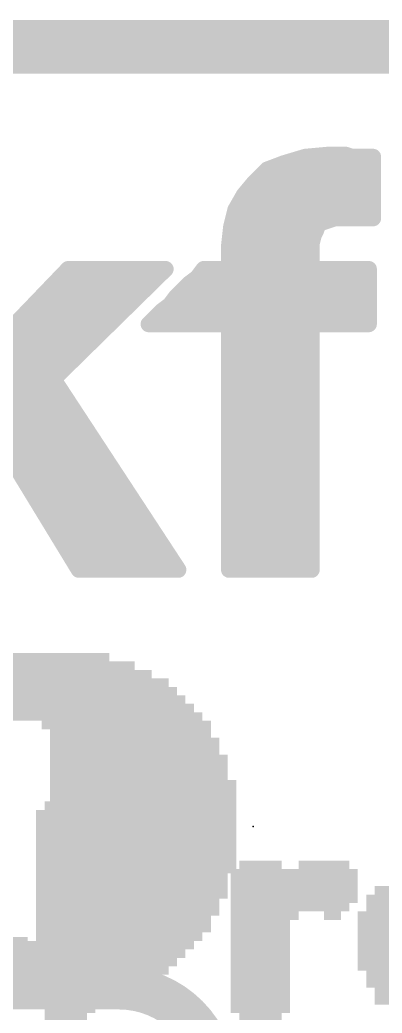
# Model space of a CAD drawing. Extents: x -33 to 53.6, y -18.3 to 32.5.
# Drawn here: x 13.502 to 15.214, y 20.836 to 25.527 of the extents above; entities that cross this region are included whole.
import ezdxf

# ---------------------------------------------------------------- set-up
doc = ezdxf.new("R2010")
doc.units = 0
for name, color, linetype in [('1', 12, 'CONTINUOUS'), ('16', 132, 'CONTINUOUS'), ('20', 31, 'CONTINUOUS'), ('21', 41, 'CONTINUOUS'), ('22', 40, 'CONTINUOUS'), ('24', 53, 'CONTINUOUS')]:
    doc.layers.add(name, color=color, linetype=linetype)

# ---------------------------------------------------------------- blocks, each defined once
blk = doc.blocks.new('RECT')
blk.add_solid([(-0.5, -0.5), (0.5, -0.5), (-0.5, 0.5), (0.5, 0.5)])

msp = doc.modelspace()

# ---------------------------------------------------------------- linework, layer by layer
at = {"layer": '1', "const_width": 0.254}
msp.add_lwpolyline([(0, 25.4), (25.4, 25.4)], dxfattribs=at)
at = {"layer": '16', "const_width": 0.254}
msp.add_lwpolyline([(0, 25.4), (25.4, 25.4)], dxfattribs=at)
at = {"layer": '20', "const_width": 0.2032}
msp.add_lwpolyline([(25.4, 25.4), (0, 25.4)], dxfattribs=at)
at = {"layer": '21', "const_width": 0.0762}
for points in [[(14.751, 24.85), (14.851, 24.88)], [(14.851, 24.88), (14.961, 24.89)], [(14.961, 24.89), (15.041, 24.89)], [(15.041, 24.89), (15.071, 24.88)], [(15.071, 24.88), (15.171, 24.88)], [(15.171, 24.88), (15.171, 24.59)], [(14.671, 24.82), (14.751, 24.85)], [(14.7275, 24.8412), (15.171, 24.8412)], [(14.611, 24.76), (14.671, 24.82)], [(14.561, 24.7), (14.611, 24.76)], [(14.616, 24.765), (15.171, 24.765)], [(14.521, 24.63), (14.561, 24.7)], [(14.5546, 24.6888), (15.171, 24.6888)], [(14.501, 24.55), (14.521, 24.63)], [(14.5167, 24.6126), (15.171, 24.6126)], [(14.991, 24.59), (14.931, 24.57)], [(15.171, 24.59), (14.991, 24.59)], [(14.491, 24.46), (14.501, 24.55)], [(14.911, 24.56), (14.901, 24.53)], [(14.931, 24.57), (14.911, 24.56)], [(14.4995, 24.5364), (14.9031, 24.5364)], [(14.891, 24.51), (14.881, 24.47)], [(14.901, 24.53), (14.891, 24.51)], [(14.491, 24.4602), (14.881, 24.4602)], [(14.491, 24.35), (14.491, 24.46)], [(14.881, 24.47), (14.881, 24.35)], [(14.491, 24.384), (14.881, 24.384)], [(13.241, 23.84), (13.731, 24.35)], [(14.191, 24.35), (13.661, 23.83)], [(13.731, 24.35), (14.191, 24.35)], [(14.301, 24.28), (14.341, 24.31)], [(14.341, 24.31), (14.371, 24.35)], [(14.371, 24.35), (14.491, 24.35)], [(14.881, 24.35), (15.151, 24.35)], [(15.151, 24.35), (15.151, 24.09)], [(13.6905, 24.3078), (14.148, 24.3078)], [(14.241, 24.22), (14.301, 24.28)], [(14.3381, 24.3078), (15.151, 24.3078)], [(13.6172, 24.2316), (14.0703, 24.2316)], [(14.211, 24.18), (14.241, 24.22)], [(14.2526, 24.2316), (15.151, 24.2316)], [(14.171, 24.15), (14.211, 24.18)], [(13.544, 24.1554), (13.9927, 24.1554)], [(14.111, 24.09), (14.171, 24.15)], [(14.1782, 24.1554), (15.151, 24.1554)], [(13.4708, 24.0792), (13.915, 24.0792)], [(14.491, 24.09), (14.111, 24.09)], [(14.491, 22.93), (14.491, 24.09)], [(14.491, 24.0792), (14.881, 24.0792)], [(15.151, 24.09), (14.881, 24.09)], [(14.881, 24.09), (14.881, 22.93)], [(13.3976, 24.003), (13.8373, 24.003)], [(14.491, 24.003), (14.881, 24.003)], [(13.3244, 23.9268), (13.7597, 23.9268)], [(14.491, 23.9268), (14.881, 23.9268)], [(13.2512, 23.8506), (13.682, 23.8506)], [(14.491, 23.8506), (14.881, 23.8506)], [(13.661, 23.83), (14.251, 22.93)], [(12.861, 23.7744), (13.6974, 23.7744)], [(14.491, 23.7744), (14.881, 23.7744)], [(12.861, 23.6982), (13.7474, 23.6982)], [(14.491, 23.6982), (14.881, 23.6982)], [(12.861, 23.622), (13.7974, 23.622)], [(14.491, 23.622), (14.881, 23.622)], [(13.781, 22.93), (13.391, 23.57)], [(13.4057, 23.5458), (13.8473, 23.5458)], [(14.491, 23.5458), (14.881, 23.5458)], [(13.4522, 23.4696), (13.8973, 23.4696)], [(14.491, 23.4696), (14.881, 23.4696)], [(13.4986, 23.3934), (13.9472, 23.3934)], [(14.491, 23.3934), (14.881, 23.3934)], [(13.545, 23.3172), (13.9972, 23.3172)], [(14.491, 23.3172), (14.881, 23.3172)], [(13.5915, 23.241), (14.0471, 23.241)], [(14.491, 23.241), (14.881, 23.241)], [(13.6379, 23.1648), (14.0971, 23.1648)], [(14.491, 23.1648), (14.881, 23.1648)], [(13.6844, 23.0886), (14.147, 23.0886)], [(14.491, 23.0886), (14.881, 23.0886)], [(13.7308, 23.0124), (14.197, 23.0124)], [(14.491, 23.0124), (14.881, 23.0124)], [(13.7772, 22.9362), (14.2469, 22.9362)], [(14.251, 22.93), (13.781, 22.93)], [(14.491, 22.9362), (14.881, 22.9362)], [(14.881, 22.93), (14.491, 22.93)]]:
    msp.add_lwpolyline(points, dxfattribs=at)
at = {"layer": '21', "const_width": 0.0381}
for points in [[(14.8493, 24.899, 1), (14.8527, 24.861)], [(14.8565, 24.8618, 1), (14.8455, 24.8982)], [(14.961, 24.9091, 1), (14.961, 24.871)], [(14.9627, 24.871, 1), (14.9593, 24.909)], [(15.047, 24.9081, 1), (15.035, 24.8719)], [(15.041, 24.871, 1), (15.041, 24.9091)], [(15.071, 24.8991, 1), (15.071, 24.861)], [(15.065, 24.8619, 1), (15.077, 24.8981)], [(15.1901, 24.88, 1), (15.152, 24.88)], [(15.171, 24.861, 1), (15.171, 24.8991)], [(14.7275, 24.8603, 1), (14.7275, 24.8222)], [(14.7455, 24.8682, 1), (14.7565, 24.8318)], [(14.7577, 24.8322, 1), (14.7443, 24.8678)], [(15.171, 24.8222, 1), (15.171, 24.8603)], [(14.6643, 24.8378, 1), (14.6777, 24.8022)], [(14.6845, 24.8065, 1), (14.6575, 24.8335)], [(14.5975, 24.7735, 1), (14.6245, 24.7465)], [(14.6256, 24.7478, 1), (14.5964, 24.7722)], [(14.616, 24.7841, 1), (14.616, 24.746)], [(15.171, 24.746, 1), (15.171, 24.7841)], [(14.5546, 24.7079, 1), (14.5546, 24.6698)], [(14.5464, 24.7122, 1), (14.5756, 24.6878)], [(14.5775, 24.6905, 1), (14.5445, 24.7095)], [(15.171, 24.6698, 1), (15.171, 24.7079)], [(14.5167, 24.6317, 1), (14.5167, 24.5936)], [(14.5045, 24.6395, 1), (14.5375, 24.6205)], [(14.5395, 24.6254, 1), (14.5025, 24.6346)], [(14.991, 24.609, 1), (14.991, 24.5709)], [(14.997, 24.5719, 1), (14.985, 24.6081)], [(15.171, 24.5936, 1), (15.171, 24.6317)], [(15.171, 24.5709, 1), (15.171, 24.609)], [(14.5199, 24.5479, 1), (14.4821, 24.5521)], [(14.9025, 24.577, 1), (14.9195, 24.543)], [(14.9291, 24.554, 1), (14.8929, 24.566)], [(14.925, 24.5881, 1), (14.937, 24.5519)], [(14.9395, 24.553, 1), (14.9225, 24.587)], [(15.152, 24.59, 1), (15.1901, 24.59)], [(14.4995, 24.5555, 1), (14.4995, 24.5174)], [(14.4825, 24.5546, 1), (14.5195, 24.5454)], [(14.874, 24.5185, 1), (14.908, 24.5015)], [(14.9095, 24.5054, 1), (14.8725, 24.5146)], [(14.8829, 24.536, 1), (14.9191, 24.524)], [(14.918, 24.5215, 1), (14.884, 24.5385)], [(14.9031, 24.5174, 1), (14.9031, 24.5555)], [(14.491, 24.4793, 1), (14.491, 24.4412)], [(14.5101, 24.46, 1), (14.472, 24.46)], [(14.8625, 24.4746, 1), (14.8995, 24.4654)], [(14.9001, 24.47, 1), (14.862, 24.47)], [(14.881, 24.4412, 1), (14.881, 24.4793)], [(14.4721, 24.4621, 1), (14.5099, 24.4579)], [(14.491, 24.4031, 1), (14.491, 24.365)], [(14.881, 24.365, 1), (14.881, 24.4031)], [(13.731, 24.3691, 1), (13.731, 24.331)], [(13.7447, 24.3368, 1), (13.7173, 24.3632)], [(14.2043, 24.3364, 1), (14.1777, 24.3636)], [(14.191, 24.331, 1), (14.191, 24.3691)], [(14.3524, 24.2948, 1), (14.3296, 24.3252)], [(14.371, 24.3691, 1), (14.371, 24.331)], [(14.3862, 24.3386, 1), (14.3558, 24.3614)], [(14.472, 24.35, 1), (14.5101, 24.35)], [(14.491, 24.331, 1), (14.491, 24.3691)], [(14.881, 24.3691, 1), (14.881, 24.331)], [(14.862, 24.35, 1), (14.9001, 24.35)], [(15.1701, 24.35, 1), (15.132, 24.35)], [(15.151, 24.331, 1), (15.151, 24.3691)], [(13.6905, 24.3269, 1), (13.6905, 24.2888)], [(14.148, 24.2888, 1), (14.148, 24.3269)], [(14.2896, 24.2952, 1), (14.3124, 24.2648)], [(14.3145, 24.2665, 1), (14.2875, 24.2935)], [(14.3381, 24.3269, 1), (14.3381, 24.2888)], [(14.3258, 24.3214, 1), (14.3562, 24.2986)], [(15.151, 24.2888, 1), (15.151, 24.3269)], [(13.6172, 24.2507, 1), (13.6172, 24.2126)], [(14.0703, 24.2126, 1), (14.0703, 24.2507)], [(14.2275, 24.2335, 1), (14.2545, 24.2065)], [(14.2562, 24.2086, 1), (14.2258, 24.2314)], [(14.2526, 24.2507, 1), (14.2526, 24.2126)], [(15.151, 24.2126, 1), (15.151, 24.2507)], [(14.1958, 24.1914, 1), (14.2262, 24.1686)], [(14.2224, 24.1648, 1), (14.1996, 24.1952)], [(13.544, 24.1745, 1), (13.544, 24.1364)], [(13.9927, 24.1364, 1), (13.9927, 24.1745)], [(14.1596, 24.1652, 1), (14.1824, 24.1348)], [(14.1845, 24.1365, 1), (14.1575, 24.1635)], [(14.1782, 24.1745, 1), (14.1782, 24.1364)], [(15.151, 24.1364, 1), (15.151, 24.1745)], [(13.915, 24.0602, 1), (13.915, 24.0983)], [(14.111, 24.109, 1), (14.111, 24.0709)], [(14.0975, 24.1035, 1), (14.1245, 24.0765)], [(14.5101, 24.09, 1), (14.472, 24.09)], [(14.491, 24.0983, 1), (14.491, 24.0602)], [(14.491, 24.0709, 1), (14.491, 24.109)], [(14.881, 24.109, 1), (14.881, 24.0709)], [(14.9001, 24.09, 1), (14.862, 24.09)], [(14.881, 24.0602, 1), (14.881, 24.0983)], [(15.151, 24.0709, 1), (15.151, 24.109)], [(15.132, 24.09, 1), (15.1701, 24.09)], [(13.8373, 23.984, 1), (13.8373, 24.0221)], [(14.491, 24.0221, 1), (14.491, 23.984)], [(14.881, 23.984, 1), (14.881, 24.0221)], [(13.7597, 23.9078, 1), (13.7597, 23.9459)], [(14.491, 23.9459, 1), (14.491, 23.9078)], [(14.881, 23.9078, 1), (14.881, 23.9459)], [(13.682, 23.8316, 1), (13.682, 23.8697)], [(14.491, 23.8697, 1), (14.491, 23.8316)], [(14.881, 23.8316, 1), (14.881, 23.8697)], [(13.6477, 23.8436, 1), (13.6743, 23.8164)], [(13.6769, 23.8404, 1), (13.6451, 23.8196)], [(13.6974, 23.7553, 1), (13.6974, 23.7934)], [(14.491, 23.7934, 1), (14.491, 23.7553)], [(14.881, 23.7553, 1), (14.881, 23.7934)], [(13.7474, 23.6791, 1), (13.7474, 23.7172)], [(14.491, 23.7172, 1), (14.491, 23.6791)], [(14.881, 23.6791, 1), (14.881, 23.7172)], [(13.7974, 23.6029, 1), (13.7974, 23.641)], [(14.491, 23.641, 1), (14.491, 23.6029)], [(14.881, 23.6029, 1), (14.881, 23.641)], [(13.8473, 23.5267, 1), (13.8473, 23.5648)], [(14.491, 23.5648, 1), (14.491, 23.5267)], [(14.881, 23.5267, 1), (14.881, 23.5648)], [(13.8973, 23.4505, 1), (13.8973, 23.4886)], [(14.491, 23.4886, 1), (14.491, 23.4505)], [(14.881, 23.4505, 1), (14.881, 23.4886)], [(13.4986, 23.4124, 1), (13.4986, 23.3743)], [(13.9472, 23.3743, 1), (13.9472, 23.4124)], [(14.491, 23.4124, 1), (14.491, 23.3743)], [(14.881, 23.3743, 1), (14.881, 23.4124)], [(13.545, 23.3362, 1), (13.545, 23.2981)], [(13.9972, 23.2981, 1), (13.9972, 23.3362)], [(14.491, 23.3362, 1), (14.491, 23.2981)], [(14.881, 23.2981, 1), (14.881, 23.3362)], [(13.5915, 23.26, 1), (13.5915, 23.2219)], [(14.0471, 23.2219, 1), (14.0471, 23.26)], [(14.491, 23.26, 1), (14.491, 23.2219)], [(14.881, 23.2219, 1), (14.881, 23.26)], [(13.6379, 23.1838, 1), (13.6379, 23.1457)], [(14.0971, 23.1457, 1), (14.0971, 23.1838)], [(14.491, 23.1838, 1), (14.491, 23.1457)], [(14.881, 23.1457, 1), (14.881, 23.1838)], [(13.6844, 23.1076, 1), (13.6844, 23.0695)], [(14.147, 23.0695, 1), (14.147, 23.1076)], [(14.491, 23.1076, 1), (14.491, 23.0695)], [(14.881, 23.0695, 1), (14.881, 23.1076)], [(13.7308, 23.0314, 1), (13.7308, 22.9933)], [(14.197, 22.9933, 1), (14.197, 23.0314)], [(14.491, 23.0314, 1), (14.491, 22.9933)], [(14.881, 22.9933, 1), (14.881, 23.0314)], [(13.7772, 22.9552, 1), (13.7772, 22.9171)], [(13.781, 22.949, 1), (13.781, 22.9109)], [(13.7647, 22.9201, 1), (13.7973, 22.9399)], [(14.2351, 22.9196, 1), (14.2669, 22.9404)], [(14.2469, 22.9171, 1), (14.2469, 22.9552)], [(14.251, 22.9109, 1), (14.251, 22.949)], [(14.491, 22.9552, 1), (14.491, 22.9171)], [(14.491, 22.949, 1), (14.491, 22.9109)], [(14.472, 22.93, 1), (14.5101, 22.93)], [(14.862, 22.93, 1), (14.9001, 22.93)], [(14.881, 22.9171, 1), (14.881, 22.9552)], [(14.881, 22.9109, 1), (14.881, 22.949)]]:
    msp.add_lwpolyline(points, format="xyb", dxfattribs=at)
at = {"layer": '22', "const_width": 0.2032}
msp.add_lwpolyline([(13.97, 20.955), (11.43, 20.955)], dxfattribs=at)
at = {"layer": '22'}
for points, const_width in [([(14.4272, 20.4978, 0.4142), (13.97, 20.955)], 0.2032), ([(13.97, 21.0058, 1), (13.97, 20.9042)], 0.1016), ([(13.97, 20.9042, 1), (13.97, 21.0058)], 0.1016)]:
    msp.add_lwpolyline(points, format="xyb", dxfattribs=dict(at, const_width=const_width))
at = {"layer": '24'}
msp.add_point((14.605, 21.717), dxfattribs=at)

# ---------------------------------------------------------------- block references
at = {"layer": '21', "yscale": 0.04}
for p, xscale in [((13.879, 21.856), 0.44), ((13.919, 21.816), 0.6), ((13.939, 21.776), 0.72), ((13.959, 21.736), 0.76), ((13.979, 21.696), 0.8), ((13.979, 21.656), 0.8), ((13.999, 21.616), 0.84), ((13.719, 21.576), 0.28), ((14.259, 21.576), 0.32), ((13.719, 21.536), 0.28), ((14.279, 21.536), 0.28), ((14.639, 21.536), 0.2), ((14.939, 21.536), 0.24), ((13.719, 21.496), 0.28), ((14.279, 21.496), 0.28), ((14.799, 21.496), 0.6), ((13.719, 21.456), 0.28), ((14.279, 21.456), 0.28), ((14.799, 21.456), 0.6), ((13.719, 21.416), 0.28), ((13.719, 21.376), 0.28), ((14.259, 21.376), 0.32), ((14.279, 21.416), 0.28), ((14.799, 21.416), 0.6), ((14.799, 21.376), 0.6), ((15.499, 21.376), 0.72), ((15.499, 21.416), 0.64), ((13.999, 21.336), 0.84), ((14.779, 21.336), 0.56), ((15.499, 21.336), 0.72), ((13.979, 21.296), 0.8), ((14.659, 21.296), 0.32), ((14.979, 21.296), 0.08), ((15.259, 21.296), 0.32), ((13.979, 21.256), 0.8), ((14.639, 21.256), 0.28), ((15.239, 21.256), 0.28), ((13.959, 21.216), 0.76), ((14.639, 21.216), 0.28), ((15.479, 21.216), 0.76), ((13.379, 21.176), 0.32), ((13.939, 21.176), 0.72), ((14.639, 21.176), 0.28), ((15.479, 21.176), 0.76), ((13.919, 21.136), 0.68), ((13.859, 21.096), 0.56), ((14.639, 21.136), 0.28), ((14.639, 21.096), 0.28), ((15.459, 21.136), 0.72), ((15.439, 21.096), 0.68), ((13.719, 21.056), 0.28), ((14.639, 21.056), 0.28), ((15.259, 21.056), 0.32), ((13.719, 21.016), 0.28), ((14.639, 21.016), 0.28), ((15.299, 21.016), 0.32), ((13.719, 20.976), 0.28), ((14.639, 20.976), 0.28), ((15.479, 20.976), 0.68), ((13.719, 20.936), 0.28), ((14.639, 20.936), 0.28), ((15.499, 20.936), 0.64), ((13.719, 20.896), 0.28), ((13.739, 20.856), 0.24), ((14.639, 20.896), 0.28), ((14.639, 20.856), 0.28), ((15.499, 20.896), 0.64), ((13.719, 20.816), 0.2), ((14.639, 20.816), 0.2)]:
    msp.add_blockref('RECT', p, dxfattribs=dict(at, xscale=xscale))
at = {"layer": '22', "yscale": 0.04, "rotation": 180}
for p, xscale in [((12.705, 22.517), 2.44), ((12.705, 22.477), 2.68), ((12.705, 22.437), 2.84), ((12.705, 22.357), 3.08), ((12.705, 22.397), 3), ((12.705, 22.317), 3.16), ((12.705, 22.277), 3.24), ((13.745, 22.237), 1.24), ((14.005, 22.197), 0.8), ((14.025, 22.157), 0.76), ((14.045, 22.117), 0.8), ((14.045, 22.077), 0.8), ((14.065, 22.037), 0.84), ((14.065, 21.997), 0.84), ((14.065, 21.957), 0.84), ((14.085, 21.917), 0.88), ((14.085, 21.877), 0.88), ((14.085, 21.837), 0.88), ((14.085, 21.797), 0.88), ((14.085, 21.757), 0.88), ((14.085, 21.717), 0.88), ((14.085, 21.677), 0.88), ((14.085, 21.637), 0.88), ((14.085, 21.597), 0.88), ((14.085, 21.557), 0.88), ((14.085, 21.517), 0.88), ((14.065, 21.477), 0.84), ((14.065, 21.437), 0.84), ((14.065, 21.397), 0.84), ((14.045, 21.357), 0.8), ((14.045, 21.317), 0.8), ((14.025, 21.277), 0.76), ((14.025, 21.237), 0.76), ((13.985, 21.197), 0.76), ((12.705, 21.157), 3.24), ((12.705, 21.117), 3.16), ((12.705, 21.077), 3.08), ((12.705, 21.037), 3), ((12.705, 20.997), 2.84), ((12.705, 20.957), 2.68), ((12.705, 20.917), 2.44)]:
    msp.add_blockref('RECT', p, dxfattribs=dict(at, xscale=xscale))

doc.saveas('drawing.dxf')
